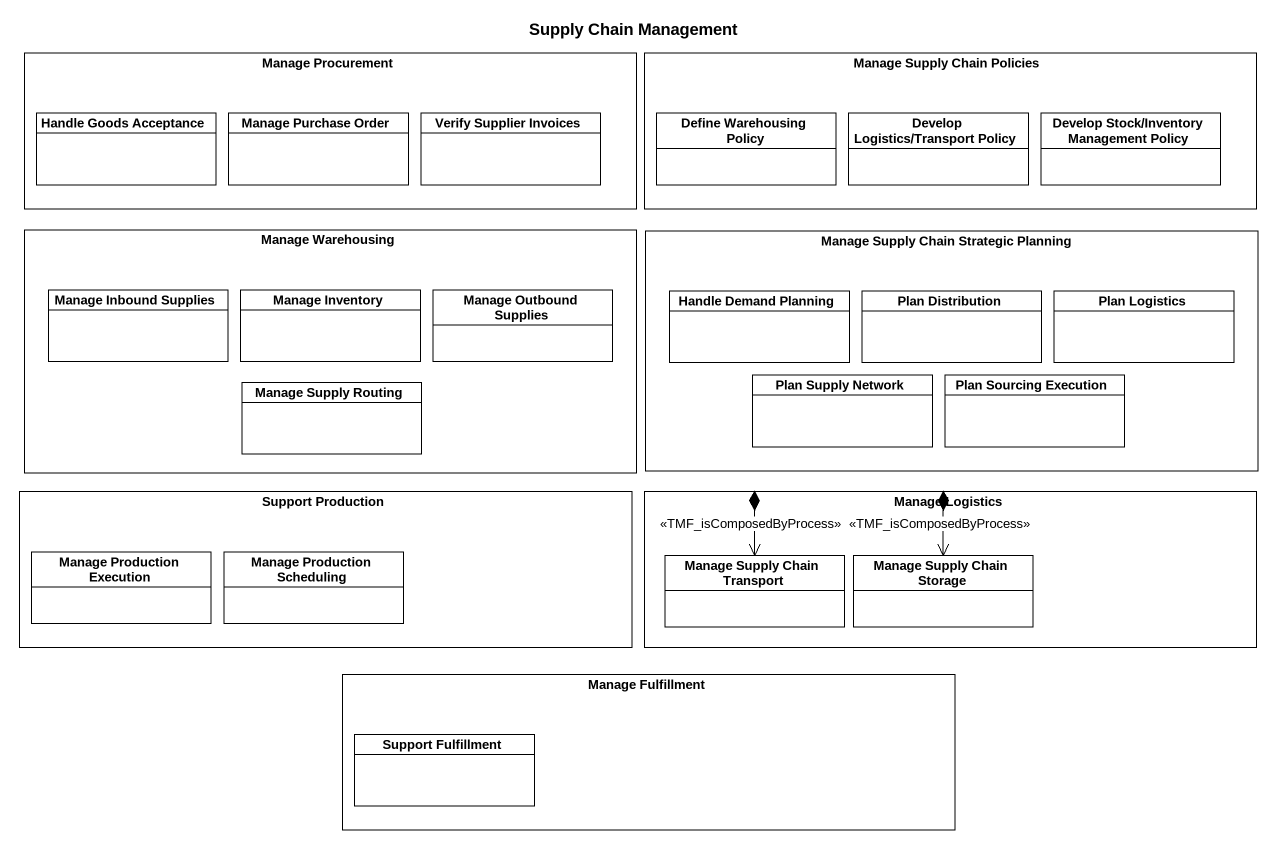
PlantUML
@startuml
title Supply Chain Management
hide circle
hide empty members
rectangle "Manage Procurement" as Manage_Procurement {
  class "Handle Goods Acceptance" as Handle_Goods_Acceptance #FFFFFF
  class "Manage Purchase Order" as Manage_Purchase_Order #FFFFFF
  class "Verify Supplier Invoices" as Verify_Supplier_Invoices #FFFFFF
}
rectangle "Manage Supply Chain Policies" as Manage_Supply_Chain_Policies {
  class "Define Warehousing Policy" as Define_Warehousing_Policy #FFFFFF
  class "Develop Logistics/Transport Policy" as Develop_Logistics_Transport #FFFFFF
  class "Develop Stock/Inventory Management Policy" as Develop_Stock_Inventory #FFFFFF
}
rectangle "Manage Warehousing" as Manage_Warehousing {
  class "Manage Inbound Supplies" as Manage_Inbound_Supplies #FFFFFF
  class "Manage Inventory" as Manage_Inventory #FFFFFF
  class "Manage Outbound Supplies" as Manage_Outbound_Supplies #FFFFFF
  class "Manage Supply Routing" as Manage_Supply_Routing #FFFFFF
}
rectangle "Manage Supply Chain Strategic Planning" as Manage_Supply_Chain {
  class "Handle Demand Planning" as Handle_Demand_Planning #FFFFFF
  class "Plan Distribution" as Plan_Distribution #FFFFFF
  class "Plan Logistics" as Plan_Logistics #FFFFFF
  class "Plan Supply Network" as Plan_Supply_Network #FFFFFF
  class "Plan Sourcing Execution" as Plan_Sourcing_Execution #FFFFFF
}
rectangle "Support Production" as Support_Production {
  class "Manage Production Execution" as Manage_Production_Execution #FFFFFF
  class "Manage Production Scheduling" as Manage_Production_Scheduling #FFFFFF
}
rectangle "Manage Logistics" as Manage_Logistics {
  class "Manage Supply Chain Transport" as Manage_Supply_Chain_2 #FFFFFF
  class "Manage Supply Chain Storage" as Manage_Supply_Chain_Storage #FFFFFF
}
rectangle "Manage Fulfillment" as Manage_Fulfillment {
  class "Support Fulfillment" as Support_Fulfillment #FFFFFF
}
Manage_Supply_Chain_2 <-right-* Manage_Logistics : <<TMF_isComposedByProcess>>
Manage_Supply_Chain_Storage <-up-* Manage_Logistics : <<TMF_isComposedByProcess>>
@enduml
